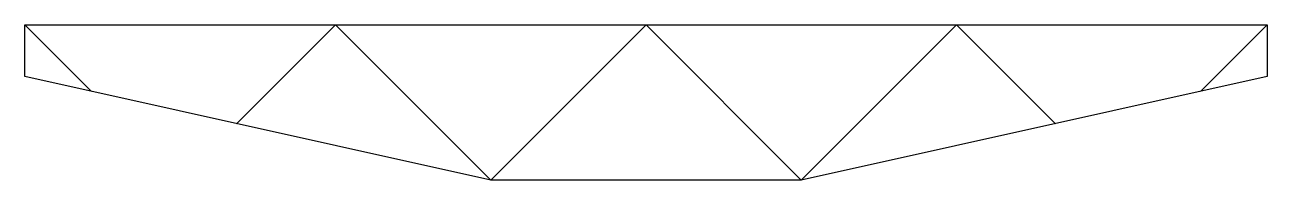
# Model space of a CAD drawing. Header units: millimetres. Extents: x -24 to 24, y -6 to 0.
import ezdxf

# ---------------------------------------------------------------- set-up
doc = ezdxf.new("R2010")
doc.units = ezdxf.units.MM
doc.layers.add('I-DT-01', color=161, linetype='Continuous')

msp = doc.modelspace()

# ---------------------------------------------------------------- linework, layer by layer
msp.add_lwpolyline([(-12, 0), (-6, -6)])
at = {"layer": 'I-DT-01'}
for points in [[(-24, 0), (-21.429, -2.571)], [(-12, 0), (-6, -6)], [(-6, -6), (0, 0), (6, -6)], [(12, 0), (6, -6)], [(12, 0), (6, -6)], [(15.818, -3.818), (12, 0)], [(24, 0), (21.429, -2.571)], [(-15.818, -3.818), (-12, 0)]]:
    msp.add_lwpolyline(points, dxfattribs=at)
msp.add_lwpolyline([(24, -2), (6, -6), (-6, -6), (-24, -2), (-24, 0), (24, 0)], close=True, dxfattribs=at)

doc.saveas('drawing.dxf')
